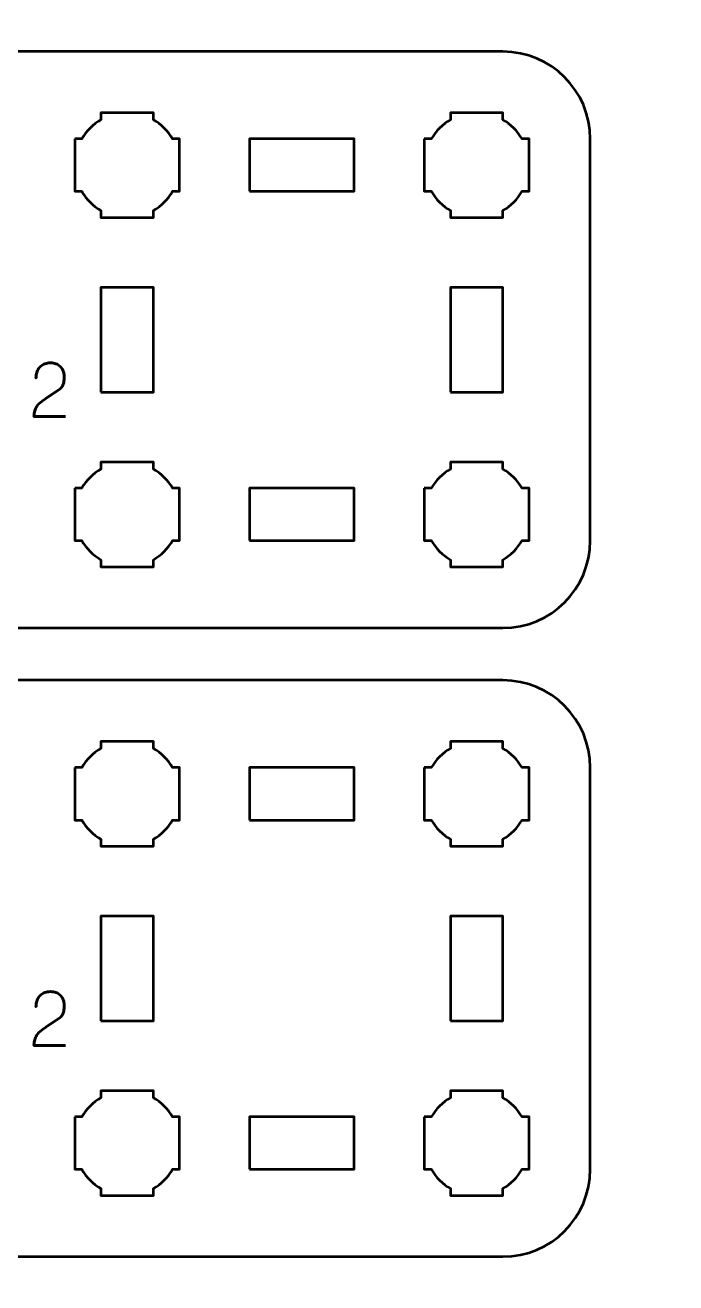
# Model space of a CAD drawing. Header units: centimetres. Extents: x -21 to 0, y -29.7 to 0.
# Drawn here: x -17.08 to -13.36, y -14.85 to -7.65 of the extents above; entities that cross this region are included whole.
import ezdxf

# ---------------------------------------------------------------- set-up
doc = ezdxf.new("R2010")
doc.units = ezdxf.units.CM
doc.header["$MEASUREMENT"] = 0
doc.layers.add('Layer 1', color=7, linetype='Continuous')

msp = doc.modelspace()

# ---------------------------------------------------------------- linework, layer by layer
at = {"layer": 'Layer 1', "lineweight": 53}
for points in [[(-15.8, -8.6), (-15.2, -8.6), (-15.2, -8.3), (-15.8, -8.3), (-15.8, -8.6)], [(-16.65, -9.75), (-16.35, -9.75), (-16.35, -9.15), (-16.65, -9.15), (-16.65, -9.75)], [(-14.65, -9.75), (-14.35, -9.75), (-14.35, -9.15), (-14.65, -9.15), (-14.65, -9.75)], [(-15.8, -10.6), (-15.2, -10.6), (-15.2, -10.3), (-15.8, -10.3), (-15.8, -10.6)], [(-15.8, -12.2), (-15.2, -12.2), (-15.2, -11.9), (-15.8, -11.9), (-15.8, -12.2)], [(-16.65, -13.35), (-16.35, -13.35), (-16.35, -12.75), (-16.65, -12.75), (-16.65, -13.35)], [(-14.65, -13.35), (-14.35, -13.35), (-14.35, -12.75), (-14.65, -12.75), (-14.65, -13.35)], [(-15.8, -14.2), (-15.2, -14.2), (-15.2, -13.9), (-15.8, -13.9), (-15.8, -14.2)]]:
    msp.add_lwpolyline(points, close=True, dxfattribs=at)
at = {"layer": 'Layer 1', "color": 1, "lineweight": 53}
msp.add_open_spline([(-21.00003, -29.19995), (-21.00003, -29.19995), (-21.00003, -5.89992), (-21.00003, -5.89992), (-21.00003, -5.89992), (-21.00003, -5.81709), (-20.93286, -5.74992), (-20.85003, -5.74992), (-20.85003, -5.74992), (-20.7672, -5.74992), (-20.70003, -5.68275), (-20.70003, -5.59992), (-20.70003, -5.59992), (-20.70003, -5.51709), (-20.7672, -5.44992), (-20.85003, -5.44992), (-20.85003, -5.44992), (-20.93286, -5.44992), (-21.00003, -5.38275), (-21.00003, -5.29992), (-21.00003, -5.29992), (-21.00003, -5.21709), (-20.93286, -5.14992), (-20.85003, -5.14992), (-20.85003, -5.14992), (-20.7672, -5.14992), (-20.70003, -5.08275), (-20.70003, -4.99992), (-20.70003, -4.99992), (-20.70003, -4.91709), (-20.7672, -4.84992), (-20.85003, -4.84992), (-20.85003, -4.84992), (-20.93286, -4.84992), (-21.00003, -4.78275), (-21.00003, -4.69992), (-21.00003, -4.69992), (-21.00003, -4.61709), (-20.93286, -4.54992), (-20.85003, -4.54992), (-20.85003, -4.54992), (-20.7672, -4.54992), (-20.70003, -4.48275), (-20.70003, -4.39992), (-20.70003, -4.39992), (-20.70003, -4.31709), (-20.7672, -4.24992), (-20.85003, -4.24992), (-20.85003, -4.24992), (-20.93286, -4.24992), (-21.00003, -4.18275), (-21.00003, -4.09992), (-21.00003, -4.09992), (-21.00003, -4.01709), (-20.93286, -3.94992), (-20.85003, -3.94992), (-20.85003, -3.94992), (-20.7672, -3.94992), (-20.70003, -3.88275), (-20.70003, -3.79992), (-20.70003, -3.79992), (-20.70003, -3.71709), (-20.7672, -3.64992), (-20.85003, -3.64992), (-20.85003, -3.64992), (-20.93286, -3.64992), (-21.00003, -3.58275), (-21.00003, -3.49992), (-21.00003, -3.49992), (-21.00003, -3.41709), (-20.93286, -3.34992), (-20.85003, -3.34992), (-20.85003, -3.34992), (-20.7672, -3.34992), (-20.70003, -3.28275), (-20.70003, -3.19992), (-20.70003, -3.19992), (-20.70003, -3.11709), (-20.7672, -3.04992), (-20.85003, -3.04992), (-20.85003, -3.04992), (-20.93286, -3.04992), (-21.00003, -2.98275), (-21.00003, -2.89992), (-21.00003, -2.89992), (-21.00003, -2.81709), (-20.93286, -2.74992), (-20.85003, -2.74992), (-20.85003, -2.74992), (-20.7672, -2.74992), (-20.70003, -2.68275), (-20.70003, -2.59992), (-20.70003, -2.59992), (-20.70003, -2.51709), (-20.7672, -2.44992), (-20.85003, -2.44992), (-20.85003, -2.44992), (-20.93286, -2.44992), (-21.00003, -2.38275), (-21.00003, -2.29992), (-21.00003, -2.29992), (-21.00003, -2.21709), (-20.93286, -2.14992), (-20.85003, -2.14992), (-20.85003, -2.14992), (-20.7672, -2.14992), (-20.70003, -2.08275), (-20.70003, -1.99992), (-20.70003, -1.99992), (-20.70003, -1.91709), (-20.7672, -1.84992), (-20.85003, -1.84992), (-20.85003, -1.84992), (-20.93286, -1.84992), (-21.00003, -1.78275), (-21.00003, -1.69992), (-21.00003, -1.69992), (-21.00003, -1.61709), (-20.93286, -1.54992), (-20.85003, -1.54992), (-20.85003, -1.54992), (-20.7672, -1.54992), (-20.70003, -1.48275), (-20.70003, -1.39992), (-20.70003, -1.39992), (-20.70003, -1.31709), (-20.7672, -1.24992), (-20.85003, -1.24992), (-20.85003, -1.24992), (-20.93286, -1.24992), (-21.00003, -1.18275), (-21.00003, -1.09992), (-21.00003, -1.09992), (-21.00003, -1.09992), (-21.00003, -0.49992), (-21.00003, -0.49992), (-21.00003, -0.49992), (-21.00003, -0.22295), (-20.77694, 0.00004), (-20.49994, 0.00004), (-20.49994, 0.00004), (-20.49994, 0.00004), (-0.50008, 0.00004), (-0.50008, 0.00004), (-0.50008, 0.00004), (-0.22294, 0.00004), (0.00002, -0.22295), (0.00002, -0.49992), (0.00002, -0.49992), (0.00002, -0.49992), (0.00002, -29.19995), (0.00002, -29.19995), (0.00002, -29.19995), (0.00002, -29.47695), (-0.22294, -29.70004), (-0.50008, -29.70004), (-0.50008, -29.70004), (-0.50008, -29.70004), (-20.49994, -29.70004), (-20.49994, -29.70004), (-20.49994, -29.70004), (-20.77694, -29.70004), (-21.00003, -29.47695), (-21.00003, -29.19995)], degree=3, knots=[0, 0, 0, 0, 0.0243902, 0.0243902, 0.0243902, 0.0243902, 0.0487805, 0.0487805, 0.0487805, 0.0487805, 0.0731707, 0.0731707, 0.0731707, 0.0731707, 0.097561, 0.097561, 0.097561, 0.097561, 0.1219512, 0.1219512, 0.1219512, 0.1219512, 0.1463415, 0.1463415, 0.1463415, 0.1463415, 0.1707317, 0.1707317, 0.1707317, 0.1707317, 0.195122, 0.195122, 0.195122, 0.195122, 0.2195122, 0.2195122, 0.2195122, 0.2195122, 0.2439024, 0.2439024, 0.2439024, 0.2439024, 0.2682927, 0.2682927, 0.2682927, 0.2682927, 0.2926829, 0.2926829, 0.2926829, 0.2926829, 0.3170732, 0.3170732, 0.3170732, 0.3170732, 0.3414634, 0.3414634, 0.3414634, 0.3414634, 0.3658537, 0.3658537, 0.3658537, 0.3658537, 0.3902439, 0.3902439, 0.3902439, 0.3902439, 0.4146341, 0.4146341, 0.4146341, 0.4146341, 0.4390244, 0.4390244, 0.4390244, 0.4390244, 0.4634146, 0.4634146, 0.4634146, 0.4634146, 0.4878049, 0.4878049, 0.4878049, 0.4878049, 0.5121951, 0.5121951, 0.5121951, 0.5121951, 0.5365854, 0.5365854, 0.5365854, 0.5365854, 0.5609756, 0.5609756, 0.5609756, 0.5609756, 0.5853659, 0.5853659, 0.5853659, 0.5853659, 0.6097561, 0.6097561, 0.6097561, 0.6097561, 0.6341463, 0.6341463, 0.6341463, 0.6341463, 0.6585366, 0.6585366, 0.6585366, 0.6585366, 0.6829268, 0.6829268, 0.6829268, 0.6829268, 0.7073171, 0.7073171, 0.7073171, 0.7073171, 0.7317073, 0.7317073, 0.7317073, 0.7317073, 0.7560976, 0.7560976, 0.7560976, 0.7560976, 0.7804878, 0.7804878, 0.7804878, 0.7804878, 0.804878, 0.804878, 0.804878, 0.804878, 0.8292683, 0.8292683, 0.8292683, 0.8292683, 0.8536585, 0.8536585, 0.8536585, 0.8536585, 0.8780488, 0.8780488, 0.8780488, 0.8780488, 0.902439, 0.902439, 0.902439, 0.902439, 0.9268293, 0.9268293, 0.9268293, 0.9268293, 0.9512195, 0.9512195, 0.9512195, 0.9512195, 0.9756098, 0.9756098, 0.9756098, 0.9756098, 1, 1, 1, 1], dxfattribs=at)
at = {"layer": 'Layer 1', "color": 3, "lineweight": 53}
for points in [[(-19.15, -10.6), (-19.15, -10.6), (-19.15, -8.3), (-19.15, -8.3), (-19.15, -8.3), (-19.15, -8.02391), (-18.92609, -7.8), (-18.65, -7.8), (-18.65, -7.8), (-18.65, -7.8), (-14.35, -7.8), (-14.35, -7.8), (-14.35, -7.8), (-14.07391, -7.8), (-13.85, -8.02391), (-13.85, -8.3), (-13.85, -8.3), (-13.85, -8.3), (-13.85, -10.6), (-13.85, -10.6), (-13.85, -10.6), (-13.85, -10.87609), (-14.07391, -11.1), (-14.35, -11.1), (-14.35, -11.1), (-14.35, -11.1), (-18.65, -11.1), (-18.65, -11.1), (-18.65, -11.1), (-18.92609, -11.1), (-19.15, -10.87609), (-19.15, -10.6)], [(-19.15, -14.2), (-19.15, -14.2), (-19.15, -11.9), (-19.15, -11.9), (-19.15, -11.9), (-19.15, -11.62391), (-18.92609, -11.4), (-18.65, -11.4), (-18.65, -11.4), (-18.65, -11.4), (-14.35, -11.4), (-14.35, -11.4), (-14.35, -11.4), (-14.07391, -11.4), (-13.85, -11.62391), (-13.85, -11.9), (-13.85, -11.9), (-13.85, -11.9), (-13.85, -14.2), (-13.85, -14.2), (-13.85, -14.2), (-13.85, -14.47609), (-14.07391, -14.7), (-14.35, -14.7), (-14.35, -14.7), (-14.35, -14.7), (-18.65, -14.7), (-18.65, -14.7), (-18.65, -14.7), (-18.92609, -14.7), (-19.15, -14.47609), (-19.15, -14.2)]]:
    msp.add_open_spline(points, degree=3, knots=[0, 0, 0, 0, 0.125, 0.125, 0.125, 0.125, 0.25, 0.25, 0.25, 0.25, 0.375, 0.375, 0.375, 0.375, 0.5, 0.5, 0.5, 0.5, 0.625, 0.625, 0.625, 0.625, 0.75, 0.75, 0.75, 0.75, 0.875, 0.875, 0.875, 0.875, 1, 1, 1, 1], dxfattribs=at)
at = {"layer": 'Layer 1', "lineweight": 53}
for points in [[(-16.8, -8.3), (-16.8, -8.3), (-16.75985, -8.3), (-16.75985, -8.3), (-16.75985, -8.3), (-16.7335, -8.25447), (-16.69553, -8.2165), (-16.65, -8.19015), (-16.65, -8.19015), (-16.65, -8.19015), (-16.65, -8.15), (-16.65, -8.15), (-16.65, -8.15), (-16.65, -8.15), (-16.5, -8.15), (-16.5, -8.15), (-16.5, -8.15), (-16.5, -8.15), (-16.35, -8.15), (-16.35, -8.15), (-16.35, -8.15), (-16.35, -8.15), (-16.35, -8.19015), (-16.35, -8.19015), (-16.35, -8.19015), (-16.30447, -8.2165), (-16.2665, -8.25447), (-16.24015, -8.3), (-16.24015, -8.3), (-16.24015, -8.3), (-16.2, -8.3), (-16.2, -8.3), (-16.2, -8.3), (-16.2, -8.3), (-16.2, -8.45), (-16.2, -8.45), (-16.2, -8.45), (-16.2, -8.45), (-16.2, -8.6), (-16.2, -8.6), (-16.2, -8.6), (-16.2, -8.6), (-16.24015, -8.6), (-16.24015, -8.6), (-16.24015, -8.6), (-16.2665, -8.64553), (-16.30447, -8.6835), (-16.35, -8.70985), (-16.35, -8.70985), (-16.35, -8.70985), (-16.35, -8.75), (-16.35, -8.75), (-16.35, -8.75), (-16.35, -8.75), (-16.5, -8.75), (-16.5, -8.75), (-16.5, -8.75), (-16.5, -8.75), (-16.65, -8.75), (-16.65, -8.75), (-16.65, -8.75), (-16.65, -8.75), (-16.65, -8.70985), (-16.65, -8.70985), (-16.65, -8.70985), (-16.69553, -8.6835), (-16.7335, -8.64553), (-16.75985, -8.6), (-16.75985, -8.6), (-16.75985, -8.6), (-16.8, -8.6), (-16.8, -8.6), (-16.8, -8.6), (-16.8, -8.6), (-16.8, -8.45), (-16.8, -8.45), (-16.8, -8.45), (-16.8, -8.45), (-16.8, -8.3), (-16.8, -8.3)], [(-14.8, -8.3), (-14.8, -8.3), (-14.75985, -8.3), (-14.75985, -8.3), (-14.75985, -8.3), (-14.7335, -8.25447), (-14.69553, -8.2165), (-14.65, -8.19015), (-14.65, -8.19015), (-14.65, -8.19015), (-14.65, -8.15), (-14.65, -8.15), (-14.65, -8.15), (-14.65, -8.15), (-14.5, -8.15), (-14.5, -8.15), (-14.5, -8.15), (-14.5, -8.15), (-14.35, -8.15), (-14.35, -8.15), (-14.35, -8.15), (-14.35, -8.15), (-14.35, -8.19015), (-14.35, -8.19015), (-14.35, -8.19015), (-14.30447, -8.2165), (-14.2665, -8.25447), (-14.24015, -8.3), (-14.24015, -8.3), (-14.24015, -8.3), (-14.2, -8.3), (-14.2, -8.3), (-14.2, -8.3), (-14.2, -8.3), (-14.2, -8.45), (-14.2, -8.45), (-14.2, -8.45), (-14.2, -8.45), (-14.2, -8.6), (-14.2, -8.6), (-14.2, -8.6), (-14.2, -8.6), (-14.24015, -8.6), (-14.24015, -8.6), (-14.24015, -8.6), (-14.2665, -8.64553), (-14.30447, -8.6835), (-14.35, -8.70985), (-14.35, -8.70985), (-14.35, -8.70985), (-14.35, -8.75), (-14.35, -8.75), (-14.35, -8.75), (-14.35, -8.75), (-14.5, -8.75), (-14.5, -8.75), (-14.5, -8.75), (-14.5, -8.75), (-14.65, -8.75), (-14.65, -8.75), (-14.65, -8.75), (-14.65, -8.75), (-14.65, -8.70985), (-14.65, -8.70985), (-14.65, -8.70985), (-14.69553, -8.6835), (-14.7335, -8.64553), (-14.75985, -8.6), (-14.75985, -8.6), (-14.75985, -8.6), (-14.8, -8.6), (-14.8, -8.6), (-14.8, -8.6), (-14.8, -8.6), (-14.8, -8.45), (-14.8, -8.45), (-14.8, -8.45), (-14.8, -8.45), (-14.8, -8.3), (-14.8, -8.3)], [(-16.8, -10.3), (-16.8, -10.3), (-16.75985, -10.3), (-16.75985, -10.3), (-16.75985, -10.3), (-16.7335, -10.25447), (-16.69553, -10.2165), (-16.65, -10.19015), (-16.65, -10.19015), (-16.65, -10.19015), (-16.65, -10.15), (-16.65, -10.15), (-16.65, -10.15), (-16.65, -10.15), (-16.5, -10.15), (-16.5, -10.15), (-16.5, -10.15), (-16.5, -10.15), (-16.35, -10.15), (-16.35, -10.15), (-16.35, -10.15), (-16.35, -10.15), (-16.35, -10.19015), (-16.35, -10.19015), (-16.35, -10.19015), (-16.30447, -10.2165), (-16.2665, -10.25447), (-16.24015, -10.3), (-16.24015, -10.3), (-16.24015, -10.3), (-16.2, -10.3), (-16.2, -10.3), (-16.2, -10.3), (-16.2, -10.3), (-16.2, -10.45), (-16.2, -10.45), (-16.2, -10.45), (-16.2, -10.45), (-16.2, -10.6), (-16.2, -10.6), (-16.2, -10.6), (-16.2, -10.6), (-16.24015, -10.6), (-16.24015, -10.6), (-16.24015, -10.6), (-16.2665, -10.64553), (-16.30447, -10.6835), (-16.35, -10.70985), (-16.35, -10.70985), (-16.35, -10.70985), (-16.35, -10.75), (-16.35, -10.75), (-16.35, -10.75), (-16.35, -10.75), (-16.5, -10.75), (-16.5, -10.75), (-16.5, -10.75), (-16.5, -10.75), (-16.65, -10.75), (-16.65, -10.75), (-16.65, -10.75), (-16.65, -10.75), (-16.65, -10.70985), (-16.65, -10.70985), (-16.65, -10.70985), (-16.69553, -10.6835), (-16.7335, -10.64553), (-16.75985, -10.6), (-16.75985, -10.6), (-16.75985, -10.6), (-16.8, -10.6), (-16.8, -10.6), (-16.8, -10.6), (-16.8, -10.6), (-16.8, -10.45), (-16.8, -10.45), (-16.8, -10.45), (-16.8, -10.45), (-16.8, -10.3), (-16.8, -10.3)], [(-14.8, -10.3), (-14.8, -10.3), (-14.75985, -10.3), (-14.75985, -10.3), (-14.75985, -10.3), (-14.7335, -10.25447), (-14.69553, -10.2165), (-14.65, -10.19015), (-14.65, -10.19015), (-14.65, -10.19015), (-14.65, -10.15), (-14.65, -10.15), (-14.65, -10.15), (-14.65, -10.15), (-14.5, -10.15), (-14.5, -10.15), (-14.5, -10.15), (-14.5, -10.15), (-14.35, -10.15), (-14.35, -10.15), (-14.35, -10.15), (-14.35, -10.15), (-14.35, -10.19015), (-14.35, -10.19015), (-14.35, -10.19015), (-14.30447, -10.2165), (-14.2665, -10.25447), (-14.24015, -10.3), (-14.24015, -10.3), (-14.24015, -10.3), (-14.2, -10.3), (-14.2, -10.3), (-14.2, -10.3), (-14.2, -10.3), (-14.2, -10.45), (-14.2, -10.45), (-14.2, -10.45), (-14.2, -10.45), (-14.2, -10.6), (-14.2, -10.6), (-14.2, -10.6), (-14.2, -10.6), (-14.24015, -10.6), (-14.24015, -10.6), (-14.24015, -10.6), (-14.2665, -10.64553), (-14.30447, -10.6835), (-14.35, -10.70985), (-14.35, -10.70985), (-14.35, -10.70985), (-14.35, -10.75), (-14.35, -10.75), (-14.35, -10.75), (-14.35, -10.75), (-14.5, -10.75), (-14.5, -10.75), (-14.5, -10.75), (-14.5, -10.75), (-14.65, -10.75), (-14.65, -10.75), (-14.65, -10.75), (-14.65, -10.75), (-14.65, -10.70985), (-14.65, -10.70985), (-14.65, -10.70985), (-14.69553, -10.6835), (-14.7335, -10.64553), (-14.75985, -10.6), (-14.75985, -10.6), (-14.75985, -10.6), (-14.8, -10.6), (-14.8, -10.6), (-14.8, -10.6), (-14.8, -10.6), (-14.8, -10.45), (-14.8, -10.45), (-14.8, -10.45), (-14.8, -10.45), (-14.8, -10.3), (-14.8, -10.3)], [(-16.8, -11.9), (-16.8, -11.9), (-16.75985, -11.9), (-16.75985, -11.9), (-16.75985, -11.9), (-16.7335, -11.85447), (-16.69553, -11.8165), (-16.65, -11.79015), (-16.65, -11.79015), (-16.65, -11.79015), (-16.65, -11.75), (-16.65, -11.75), (-16.65, -11.75), (-16.65, -11.75), (-16.5, -11.75), (-16.5, -11.75), (-16.5, -11.75), (-16.5, -11.75), (-16.35, -11.75), (-16.35, -11.75), (-16.35, -11.75), (-16.35, -11.75), (-16.35, -11.79015), (-16.35, -11.79015), (-16.35, -11.79015), (-16.30447, -11.8165), (-16.2665, -11.85447), (-16.24015, -11.9), (-16.24015, -11.9), (-16.24015, -11.9), (-16.2, -11.9), (-16.2, -11.9), (-16.2, -11.9), (-16.2, -11.9), (-16.2, -12.05), (-16.2, -12.05), (-16.2, -12.05), (-16.2, -12.05), (-16.2, -12.2), (-16.2, -12.2), (-16.2, -12.2), (-16.2, -12.2), (-16.24015, -12.2), (-16.24015, -12.2), (-16.24015, -12.2), (-16.2665, -12.24553), (-16.30447, -12.2835), (-16.35, -12.30985), (-16.35, -12.30985), (-16.35, -12.30985), (-16.35, -12.35), (-16.35, -12.35), (-16.35, -12.35), (-16.35, -12.35), (-16.5, -12.35), (-16.5, -12.35), (-16.5, -12.35), (-16.5, -12.35), (-16.65, -12.35), (-16.65, -12.35), (-16.65, -12.35), (-16.65, -12.35), (-16.65, -12.30985), (-16.65, -12.30985), (-16.65, -12.30985), (-16.69553, -12.2835), (-16.7335, -12.24553), (-16.75985, -12.2), (-16.75985, -12.2), (-16.75985, -12.2), (-16.8, -12.2), (-16.8, -12.2), (-16.8, -12.2), (-16.8, -12.2), (-16.8, -12.05), (-16.8, -12.05), (-16.8, -12.05), (-16.8, -12.05), (-16.8, -11.9), (-16.8, -11.9)], [(-14.8, -11.9), (-14.8, -11.9), (-14.75985, -11.9), (-14.75985, -11.9), (-14.75985, -11.9), (-14.7335, -11.85447), (-14.69553, -11.8165), (-14.65, -11.79015), (-14.65, -11.79015), (-14.65, -11.79015), (-14.65, -11.75), (-14.65, -11.75), (-14.65, -11.75), (-14.65, -11.75), (-14.5, -11.75), (-14.5, -11.75), (-14.5, -11.75), (-14.5, -11.75), (-14.35, -11.75), (-14.35, -11.75), (-14.35, -11.75), (-14.35, -11.75), (-14.35, -11.79015), (-14.35, -11.79015), (-14.35, -11.79015), (-14.30447, -11.8165), (-14.2665, -11.85447), (-14.24015, -11.9), (-14.24015, -11.9), (-14.24015, -11.9), (-14.2, -11.9), (-14.2, -11.9), (-14.2, -11.9), (-14.2, -11.9), (-14.2, -12.05), (-14.2, -12.05), (-14.2, -12.05), (-14.2, -12.05), (-14.2, -12.2), (-14.2, -12.2), (-14.2, -12.2), (-14.2, -12.2), (-14.24015, -12.2), (-14.24015, -12.2), (-14.24015, -12.2), (-14.2665, -12.24553), (-14.30447, -12.2835), (-14.35, -12.30985), (-14.35, -12.30985), (-14.35, -12.30985), (-14.35, -12.35), (-14.35, -12.35), (-14.35, -12.35), (-14.35, -12.35), (-14.5, -12.35), (-14.5, -12.35), (-14.5, -12.35), (-14.5, -12.35), (-14.65, -12.35), (-14.65, -12.35), (-14.65, -12.35), (-14.65, -12.35), (-14.65, -12.30985), (-14.65, -12.30985), (-14.65, -12.30985), (-14.69553, -12.2835), (-14.7335, -12.24553), (-14.75985, -12.2), (-14.75985, -12.2), (-14.75985, -12.2), (-14.8, -12.2), (-14.8, -12.2), (-14.8, -12.2), (-14.8, -12.2), (-14.8, -12.05), (-14.8, -12.05), (-14.8, -12.05), (-14.8, -12.05), (-14.8, -11.9), (-14.8, -11.9)], [(-16.8, -13.9), (-16.8, -13.9), (-16.75985, -13.9), (-16.75985, -13.9), (-16.75985, -13.9), (-16.7335, -13.85447), (-16.69553, -13.8165), (-16.65, -13.79015), (-16.65, -13.79015), (-16.65, -13.79015), (-16.65, -13.75), (-16.65, -13.75), (-16.65, -13.75), (-16.65, -13.75), (-16.5, -13.75), (-16.5, -13.75), (-16.5, -13.75), (-16.5, -13.75), (-16.35, -13.75), (-16.35, -13.75), (-16.35, -13.75), (-16.35, -13.75), (-16.35, -13.79015), (-16.35, -13.79015), (-16.35, -13.79015), (-16.30447, -13.8165), (-16.2665, -13.85447), (-16.24015, -13.9), (-16.24015, -13.9), (-16.24015, -13.9), (-16.2, -13.9), (-16.2, -13.9), (-16.2, -13.9), (-16.2, -13.9), (-16.2, -14.05), (-16.2, -14.05), (-16.2, -14.05), (-16.2, -14.05), (-16.2, -14.2), (-16.2, -14.2), (-16.2, -14.2), (-16.2, -14.2), (-16.24015, -14.2), (-16.24015, -14.2), (-16.24015, -14.2), (-16.2665, -14.24553), (-16.30447, -14.2835), (-16.35, -14.30985), (-16.35, -14.30985), (-16.35, -14.30985), (-16.35, -14.35), (-16.35, -14.35), (-16.35, -14.35), (-16.35, -14.35), (-16.5, -14.35), (-16.5, -14.35), (-16.5, -14.35), (-16.5, -14.35), (-16.65, -14.35), (-16.65, -14.35), (-16.65, -14.35), (-16.65, -14.35), (-16.65, -14.30985), (-16.65, -14.30985), (-16.65, -14.30985), (-16.69553, -14.2835), (-16.7335, -14.24553), (-16.75985, -14.2), (-16.75985, -14.2), (-16.75985, -14.2), (-16.8, -14.2), (-16.8, -14.2), (-16.8, -14.2), (-16.8, -14.2), (-16.8, -14.05), (-16.8, -14.05), (-16.8, -14.05), (-16.8, -14.05), (-16.8, -13.9), (-16.8, -13.9)], [(-14.8, -13.9), (-14.8, -13.9), (-14.75985, -13.9), (-14.75985, -13.9), (-14.75985, -13.9), (-14.7335, -13.85447), (-14.69553, -13.8165), (-14.65, -13.79015), (-14.65, -13.79015), (-14.65, -13.79015), (-14.65, -13.75), (-14.65, -13.75), (-14.65, -13.75), (-14.65, -13.75), (-14.5, -13.75), (-14.5, -13.75), (-14.5, -13.75), (-14.5, -13.75), (-14.35, -13.75), (-14.35, -13.75), (-14.35, -13.75), (-14.35, -13.75), (-14.35, -13.79015), (-14.35, -13.79015), (-14.35, -13.79015), (-14.30447, -13.8165), (-14.2665, -13.85447), (-14.24015, -13.9), (-14.24015, -13.9), (-14.24015, -13.9), (-14.2, -13.9), (-14.2, -13.9), (-14.2, -13.9), (-14.2, -13.9), (-14.2, -14.05), (-14.2, -14.05), (-14.2, -14.05), (-14.2, -14.05), (-14.2, -14.2), (-14.2, -14.2), (-14.2, -14.2), (-14.2, -14.2), (-14.24015, -14.2), (-14.24015, -14.2), (-14.24015, -14.2), (-14.2665, -14.24553), (-14.30447, -14.2835), (-14.35, -14.30985), (-14.35, -14.30985), (-14.35, -14.30985), (-14.35, -14.35), (-14.35, -14.35), (-14.35, -14.35), (-14.35, -14.35), (-14.5, -14.35), (-14.5, -14.35), (-14.5, -14.35), (-14.5, -14.35), (-14.65, -14.35), (-14.65, -14.35), (-14.65, -14.35), (-14.65, -14.35), (-14.65, -14.30985), (-14.65, -14.30985), (-14.65, -14.30985), (-14.69553, -14.2835), (-14.7335, -14.24553), (-14.75985, -14.2), (-14.75985, -14.2), (-14.75985, -14.2), (-14.8, -14.2), (-14.8, -14.2), (-14.8, -14.2), (-14.8, -14.2), (-14.8, -14.05), (-14.8, -14.05), (-14.8, -14.05), (-14.8, -14.05), (-14.8, -13.9), (-14.8, -13.9)]]:
    msp.add_open_spline(points, degree=3, knots=[0, 0, 0, 0, 0.05, 0.05, 0.05, 0.05, 0.1, 0.1, 0.1, 0.1, 0.15, 0.15, 0.15, 0.15, 0.2, 0.2, 0.2, 0.2, 0.25, 0.25, 0.25, 0.25, 0.3, 0.3, 0.3, 0.3, 0.35, 0.35, 0.35, 0.35, 0.4, 0.4, 0.4, 0.4, 0.45, 0.45, 0.45, 0.45, 0.5, 0.5, 0.5, 0.5, 0.55, 0.55, 0.55, 0.55, 0.6, 0.6, 0.6, 0.6, 0.65, 0.65, 0.65, 0.65, 0.7, 0.7, 0.7, 0.7, 0.75, 0.75, 0.75, 0.75, 0.8, 0.8, 0.8, 0.8, 0.85, 0.85, 0.85, 0.85, 0.9, 0.9, 0.9, 0.9, 0.95, 0.95, 0.95, 0.95, 1, 1, 1, 1], dxfattribs=at)
at = {"layer": 'Layer 1', "color": 5, "lineweight": 53}
for points in [[(-16.8521, -9.89025), (-16.8521, -9.89025), (-17.03371, -9.89025), (-17.03371, -9.89025), (-17.03371, -9.89025), (-17.03336, -9.87797), (-17.03181, -9.86711), (-17.02919, -9.85779), (-17.02919, -9.85779), (-17.02651, -9.84848), (-17.02292, -9.8403), (-17.01847, -9.83324), (-17.01847, -9.83324), (-17.01395, -9.82619), (-17.0088, -9.81991), (-17.00295, -9.8144), (-17.00295, -9.8144), (-16.99709, -9.80883), (-16.99081, -9.80375), (-16.98404, -9.79895), (-16.98404, -9.79895), (-16.97727, -9.79422), (-16.97028, -9.7895), (-16.96301, -9.78484), (-16.96301, -9.78484), (-16.96301, -9.78484), (-16.89062, -9.73658), (-16.89062, -9.73658), (-16.89062, -9.73658), (-16.88322, -9.73136), (-16.87743, -9.72565), (-16.87334, -9.71951), (-16.87334, -9.71951), (-16.86918, -9.71337), (-16.86628, -9.70688), (-16.86452, -9.70003), (-16.86452, -9.70003), (-16.86283, -9.69326), (-16.86177, -9.68628), (-16.86142, -9.67922), (-16.86142, -9.67922), (-16.86106, -9.67209), (-16.86092, -9.66497), (-16.86099, -9.65784), (-16.86099, -9.65784), (-16.86099, -9.65199), (-16.86177, -9.64571), (-16.86332, -9.63893), (-16.86332, -9.63893), (-16.86494, -9.63223), (-16.86748, -9.62553), (-16.87108, -9.6189), (-16.87108, -9.6189), (-16.87468, -9.61226), (-16.87948, -9.6062), (-16.88547, -9.60069), (-16.88547, -9.60069), (-16.89147, -9.59526), (-16.89888, -9.59089), (-16.9077, -9.58757), (-16.9077, -9.58757), (-16.91652, -9.58425), (-16.92689, -9.58256), (-16.93888, -9.58249), (-16.93888, -9.58249), (-16.95095, -9.58256), (-16.9616, -9.58425), (-16.97078, -9.5875), (-16.97078, -9.5875), (-16.97995, -9.59074), (-16.98778, -9.59526), (-16.99427, -9.60097), (-16.99427, -9.60097), (-17.00076, -9.60669), (-17.00598, -9.61332), (-17.01007, -9.62073), (-17.01007, -9.62073), (-17.01417, -9.62814), (-17.01713, -9.63604), (-17.01903, -9.64437), (-17.01903, -9.64437), (-17.02094, -9.65269), (-17.02186, -9.66116), (-17.02186, -9.6697), (-17.02186, -9.6697), (-17.02186, -9.66116), (-17.02094, -9.65269), (-17.01903, -9.64437), (-17.01903, -9.64437), (-17.01713, -9.63604), (-17.01417, -9.62814), (-17.01007, -9.62073), (-17.01007, -9.62073), (-17.00598, -9.61332), (-17.00076, -9.60669), (-16.99427, -9.60097), (-16.99427, -9.60097), (-16.98778, -9.59526), (-16.97995, -9.59074), (-16.97078, -9.5875), (-16.97078, -9.5875), (-16.9616, -9.58425), (-16.95095, -9.58256), (-16.93888, -9.58249), (-16.93888, -9.58249), (-16.92689, -9.58256), (-16.91652, -9.58425), (-16.9077, -9.58757), (-16.9077, -9.58757), (-16.89888, -9.59089), (-16.89147, -9.59526), (-16.88547, -9.60069), (-16.88547, -9.60069), (-16.87948, -9.6062), (-16.87468, -9.61226), (-16.87108, -9.6189), (-16.87108, -9.6189), (-16.86748, -9.62553), (-16.86494, -9.63223), (-16.86332, -9.63893), (-16.86332, -9.63893), (-16.86177, -9.64571), (-16.86099, -9.65199), (-16.86099, -9.65784), (-16.86099, -9.65784), (-16.86092, -9.66497), (-16.86106, -9.67209), (-16.86142, -9.67922), (-16.86142, -9.67922), (-16.86177, -9.68628), (-16.86283, -9.69326), (-16.86452, -9.70003), (-16.86452, -9.70003), (-16.86628, -9.70688), (-16.86918, -9.71337), (-16.87334, -9.71951), (-16.87334, -9.71951), (-16.87743, -9.72565), (-16.88322, -9.73136), (-16.89062, -9.73658), (-16.89062, -9.73658), (-16.89062, -9.73658), (-16.96301, -9.78484), (-16.96301, -9.78484), (-16.96301, -9.78484), (-16.97028, -9.7895), (-16.97727, -9.79422), (-16.98404, -9.79895), (-16.98404, -9.79895), (-16.99081, -9.80375), (-16.99709, -9.80883), (-17.00295, -9.8144), (-17.00295, -9.8144), (-17.0088, -9.81991), (-17.01395, -9.82619), (-17.01847, -9.83324), (-17.01847, -9.83324), (-17.02292, -9.8403), (-17.02651, -9.84848), (-17.02919, -9.85779), (-17.02919, -9.85779), (-17.03181, -9.86711), (-17.03336, -9.87797), (-17.03371, -9.89025), (-17.03371, -9.89025), (-17.03371, -9.89025), (-16.8521, -9.89025), (-16.8521, -9.89025)], [(-16.8521, -13.49025), (-16.8521, -13.49025), (-17.03371, -13.49025), (-17.03371, -13.49025), (-17.03371, -13.49025), (-17.03336, -13.47797), (-17.03181, -13.46711), (-17.02919, -13.45779), (-17.02919, -13.45779), (-17.02651, -13.44848), (-17.02292, -13.4403), (-17.01847, -13.43324), (-17.01847, -13.43324), (-17.01395, -13.42619), (-17.0088, -13.41991), (-17.00295, -13.4144), (-17.00295, -13.4144), (-16.99709, -13.40883), (-16.99081, -13.40375), (-16.98404, -13.39895), (-16.98404, -13.39895), (-16.97727, -13.39422), (-16.97028, -13.3895), (-16.96301, -13.38484), (-16.96301, -13.38484), (-16.96301, -13.38484), (-16.89062, -13.33658), (-16.89062, -13.33658), (-16.89062, -13.33658), (-16.88322, -13.33136), (-16.87743, -13.32565), (-16.87334, -13.31951), (-16.87334, -13.31951), (-16.86918, -13.31337), (-16.86628, -13.30688), (-16.86452, -13.30003), (-16.86452, -13.30003), (-16.86283, -13.29326), (-16.86177, -13.28628), (-16.86142, -13.27922), (-16.86142, -13.27922), (-16.86106, -13.27209), (-16.86092, -13.26497), (-16.86099, -13.25784), (-16.86099, -13.25784), (-16.86099, -13.25199), (-16.86177, -13.24571), (-16.86332, -13.23893), (-16.86332, -13.23893), (-16.86494, -13.23223), (-16.86748, -13.22553), (-16.87108, -13.2189), (-16.87108, -13.2189), (-16.87468, -13.21226), (-16.87948, -13.2062), (-16.88547, -13.20069), (-16.88547, -13.20069), (-16.89147, -13.19526), (-16.89888, -13.19089), (-16.9077, -13.18757), (-16.9077, -13.18757), (-16.91652, -13.18425), (-16.92689, -13.18256), (-16.93888, -13.18249), (-16.93888, -13.18249), (-16.95095, -13.18256), (-16.9616, -13.18425), (-16.97078, -13.1875), (-16.97078, -13.1875), (-16.97995, -13.19074), (-16.98778, -13.19526), (-16.99427, -13.20097), (-16.99427, -13.20097), (-17.00076, -13.20669), (-17.00598, -13.21332), (-17.01007, -13.22073), (-17.01007, -13.22073), (-17.01417, -13.22814), (-17.01713, -13.23604), (-17.01903, -13.24437), (-17.01903, -13.24437), (-17.02094, -13.25269), (-17.02186, -13.26116), (-17.02186, -13.2697), (-17.02186, -13.2697), (-17.02186, -13.26116), (-17.02094, -13.25269), (-17.01903, -13.24437), (-17.01903, -13.24437), (-17.01713, -13.23604), (-17.01417, -13.22814), (-17.01007, -13.22073), (-17.01007, -13.22073), (-17.00598, -13.21332), (-17.00076, -13.20669), (-16.99427, -13.20097), (-16.99427, -13.20097), (-16.98778, -13.19526), (-16.97995, -13.19074), (-16.97078, -13.1875), (-16.97078, -13.1875), (-16.9616, -13.18425), (-16.95095, -13.18256), (-16.93888, -13.18249), (-16.93888, -13.18249), (-16.92689, -13.18256), (-16.91652, -13.18425), (-16.9077, -13.18757), (-16.9077, -13.18757), (-16.89888, -13.19089), (-16.89147, -13.19526), (-16.88547, -13.20069), (-16.88547, -13.20069), (-16.87948, -13.2062), (-16.87468, -13.21226), (-16.87108, -13.2189), (-16.87108, -13.2189), (-16.86748, -13.22553), (-16.86494, -13.23223), (-16.86332, -13.23893), (-16.86332, -13.23893), (-16.86177, -13.24571), (-16.86099, -13.25199), (-16.86099, -13.25784), (-16.86099, -13.25784), (-16.86092, -13.26497), (-16.86106, -13.27209), (-16.86142, -13.27922), (-16.86142, -13.27922), (-16.86177, -13.28628), (-16.86283, -13.29326), (-16.86452, -13.30003), (-16.86452, -13.30003), (-16.86628, -13.30688), (-16.86918, -13.31337), (-16.87334, -13.31951), (-16.87334, -13.31951), (-16.87743, -13.32565), (-16.88322, -13.33136), (-16.89062, -13.33658), (-16.89062, -13.33658), (-16.89062, -13.33658), (-16.96301, -13.38484), (-16.96301, -13.38484), (-16.96301, -13.38484), (-16.97028, -13.3895), (-16.97727, -13.39422), (-16.98404, -13.39895), (-16.98404, -13.39895), (-16.99081, -13.40375), (-16.99709, -13.40883), (-17.00295, -13.4144), (-17.00295, -13.4144), (-17.0088, -13.41991), (-17.01395, -13.42619), (-17.01847, -13.43324), (-17.01847, -13.43324), (-17.02292, -13.4403), (-17.02651, -13.44848), (-17.02919, -13.45779), (-17.02919, -13.45779), (-17.03181, -13.46711), (-17.03336, -13.47797), (-17.03371, -13.49025), (-17.03371, -13.49025), (-17.03371, -13.49025), (-16.8521, -13.49025), (-16.8521, -13.49025)]]:
    msp.add_open_spline(points, degree=3, knots=[0, 0, 0, 0, 0.0238095, 0.0238095, 0.0238095, 0.0238095, 0.047619, 0.047619, 0.047619, 0.047619, 0.0714286, 0.0714286, 0.0714286, 0.0714286, 0.0952381, 0.0952381, 0.0952381, 0.0952381, 0.1190476, 0.1190476, 0.1190476, 0.1190476, 0.1428571, 0.1428571, 0.1428571, 0.1428571, 0.1666667, 0.1666667, 0.1666667, 0.1666667, 0.1904762, 0.1904762, 0.1904762, 0.1904762, 0.2142857, 0.2142857, 0.2142857, 0.2142857, 0.2380952, 0.2380952, 0.2380952, 0.2380952, 0.2619048, 0.2619048, 0.2619048, 0.2619048, 0.2857143, 0.2857143, 0.2857143, 0.2857143, 0.3095238, 0.3095238, 0.3095238, 0.3095238, 0.3333333, 0.3333333, 0.3333333, 0.3333333, 0.3571429, 0.3571429, 0.3571429, 0.3571429, 0.3809524, 0.3809524, 0.3809524, 0.3809524, 0.4047619, 0.4047619, 0.4047619, 0.4047619, 0.4285714, 0.4285714, 0.4285714, 0.4285714, 0.452381, 0.452381, 0.452381, 0.452381, 0.4761905, 0.4761905, 0.4761905, 0.4761905, 0.5, 0.5, 0.5, 0.5, 0.5238095, 0.5238095, 0.5238095, 0.5238095, 0.547619, 0.547619, 0.547619, 0.547619, 0.5714286, 0.5714286, 0.5714286, 0.5714286, 0.5952381, 0.5952381, 0.5952381, 0.5952381, 0.6190476, 0.6190476, 0.6190476, 0.6190476, 0.6428571, 0.6428571, 0.6428571, 0.6428571, 0.6666667, 0.6666667, 0.6666667, 0.6666667, 0.6904762, 0.6904762, 0.6904762, 0.6904762, 0.7142857, 0.7142857, 0.7142857, 0.7142857, 0.7380952, 0.7380952, 0.7380952, 0.7380952, 0.7619048, 0.7619048, 0.7619048, 0.7619048, 0.7857143, 0.7857143, 0.7857143, 0.7857143, 0.8095238, 0.8095238, 0.8095238, 0.8095238, 0.8333333, 0.8333333, 0.8333333, 0.8333333, 0.8571429, 0.8571429, 0.8571429, 0.8571429, 0.8809524, 0.8809524, 0.8809524, 0.8809524, 0.9047619, 0.9047619, 0.9047619, 0.9047619, 0.9285714, 0.9285714, 0.9285714, 0.9285714, 0.952381, 0.952381, 0.952381, 0.952381, 0.9761905, 0.9761905, 0.9761905, 0.9761905, 1, 1, 1, 1], dxfattribs=at)

doc.saveas('drawing.dxf')
